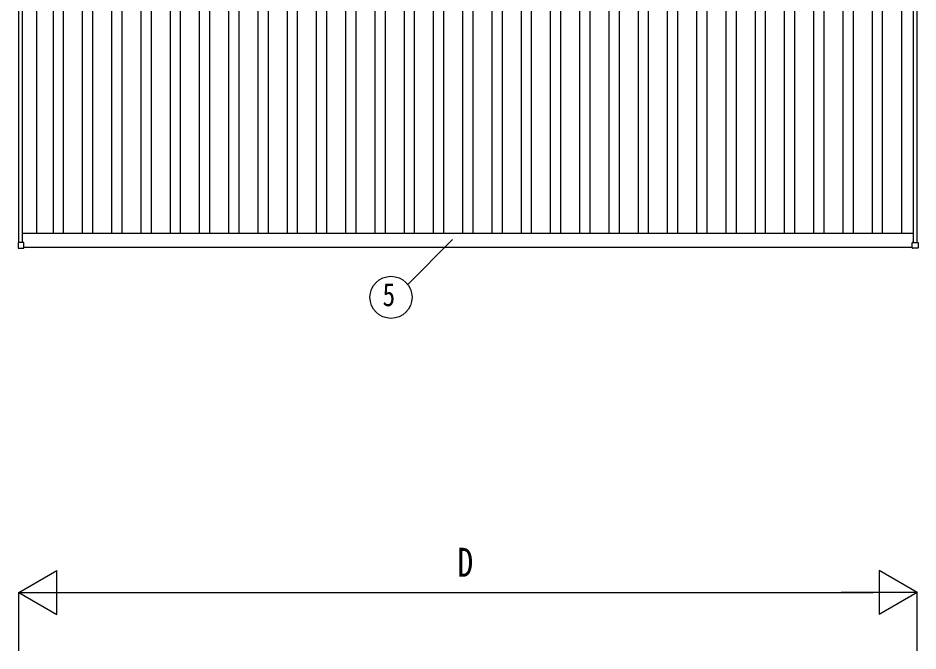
# Model space of a CAD drawing. Units: millimetres, scale not verified. Extents: x -12615 to 12615, y -8910 to 8910.
# Drawn here: x -10637 to -7560, y 203 to 2367 of the extents above; entities that cross this region are included whole.
import ezdxf
from ezdxf.enums import TextEntityAlignment as Align

# ---------------------------------------------------------------- set-up
doc = ezdxf.new("R2010")
doc.units = ezdxf.units.MM
doc.header["$LTSCALE"] = 40
for name, color, linetype in [('0-5_YKK_13', 4, 'Continuous'), ('0-6_YKK_A1', 4, 'Continuous'), ('0-7_YKK_D', 6, 'Continuous')]:
    doc.layers.add(name, color=color, linetype=linetype)
doc.styles.add('ＭＳ ゴシック', font='')
doc.styles.get('ＭＳ ゴシック').set_extended_font_data('MS Gothic')

msp = doc.modelspace()

# ---------------------------------------------------------------- linework, layer by layer
at = {"layer": '0-5_YKK_13'}
for p, q in [((-10617.74, 1599.92), (-10635.74, 1599.92)), ((-7579.14, 1599.92), (-7561.14, 1599.92)), ((-10636.74, 1598.92), (-10636.74, 1580.92)), ((-10635.74, 1579.92), (-10617.74, 1579.92)), ((-10616.74, 1580.92), (-10616.74, 1598.92)), ((-7580.14, 1580.92), (-7580.14, 1598.92)), ((-7561.14, 1579.92), (-7579.14, 1579.92)), ((-7560.14, 1598.92), (-7560.14, 1580.92))]:
    msp.add_line(p, q, dxfattribs=at)
for centre, start, end in [((-10635.74, 1598.92), 90, 180), ((-10617.74, 1598.92), 0, 90), ((-7579.14, 1598.92), 90, 180), ((-7561.14, 1598.92), 0, 90), ((-10635.74, 1580.92), 180, 270), ((-10617.74, 1580.92), 270, 0), ((-7579.14, 1580.92), 180, 270), ((-7561.14, 1580.92), 270, 0)]:
    msp.add_arc(centre, 1, start, end, dxfattribs=at)
at = {"layer": '0-6_YKK_A1'}
for p, q in [((-10633.44, 1599.92), (-10633.44, 6998.34)), ((-10621.44, 1599.92), (-10621.44, 6998.34)), ((-7575.44, 1599.88), (-7575.44, 6998.3)), ((-7563.44, 1599.88), (-7563.44, 6998.3)), ((-10571.94, 1631.2), (-10571.94, 6972.21)), ((-10515.94, 1631.2), (-10515.94, 6972.21)), ((-10480.94, 1631.2), (-10480.94, 6972.21)), ((-10315.94, 1631.2), (-10315.94, 6972.21)), ((-10280.94, 1631.2), (-10280.94, 6972.21)), ((-10115.94, 1631.2), (-10115.94, 6972.21)), ((-10080.94, 1631.2), (-10080.94, 6972.21)), ((-9915.94, 1631.2), (-9915.94, 6972.21)), ((-9880.94, 1631.2), (-9880.94, 6972.21)), ((-9715.94, 1631.2), (-9715.94, 6972.21)), ((-9680.94, 1631.2), (-9680.94, 6972.21)), ((-9515.94, 1631.2), (-9515.94, 6972.21)), ((-9480.94, 1631.2), (-9480.94, 6972.21)), ((-9315.94, 1631.2), (-9315.94, 6972.21)), ((-9280.94, 1631.2), (-9280.94, 6972.21)), ((-9115.94, 1631.2), (-9115.94, 6972.21)), ((-9080.94, 1631.2), (-9080.94, 6972.21)), ((-8915.94, 1631.2), (-8915.94, 6972.21)), ((-8880.94, 1631.2), (-8880.94, 6972.21)), ((-8715.94, 1631.2), (-8715.94, 6972.21)), ((-8680.94, 1631.2), (-8680.94, 6972.21)), ((-8515.94, 1631.2), (-8515.94, 6972.21)), ((-8480.94, 1631.2), (-8480.94, 6972.21)), ((-8315.94, 1631.2), (-8315.94, 6972.21)), ((-8280.94, 1631.2), (-8280.94, 6972.21)), ((-8115.94, 1631.2), (-8115.94, 6972.21)), ((-8080.94, 1631.2), (-8080.94, 6972.21)), ((-7915.94, 1631.2), (-7915.94, 6972.21)), ((-7880.94, 1631.2), (-7880.94, 6972.21)), ((-7715.94, 1631.2), (-7715.94, 6972.21)), ((-7680.94, 1631.2), (-7680.94, 6972.21)), ((-7615.94, 1631.2), (-7615.94, 6972.21)), ((-10415.94, 1631.2), (-10415.94, 2496.64)), ((-10380.94, 1631.2), (-10380.94, 2496.64)), ((-10215.94, 1631.2), (-10215.94, 2496.64)), ((-10180.94, 1631.2), (-10180.94, 2496.64)), ((-10015.94, 1631.2), (-10015.94, 2496.64)), ((-9980.94, 1631.2), (-9980.94, 2496.64)), ((-9815.94, 1631.2), (-9815.94, 2496.64)), ((-9780.94, 1631.2), (-9780.94, 2496.64)), ((-9615.94, 1631.2), (-9615.94, 2496.64)), ((-9580.94, 1631.2), (-9580.94, 2496.64)), ((-9415.94, 1631.2), (-9415.94, 2496.64)), ((-9380.94, 1631.2), (-9380.94, 2496.64)), ((-9215.94, 1631.2), (-9215.94, 2496.64)), ((-9180.94, 1631.2), (-9180.94, 2496.64)), ((-9015.94, 1631.2), (-9015.94, 2496.64)), ((-8980.94, 1631.2), (-8980.94, 2496.64)), ((-8815.94, 1631.2), (-8815.94, 2496.64)), ((-8780.94, 1631.2), (-8780.94, 2496.64)), ((-8615.94, 1631.2), (-8615.94, 2496.64)), ((-8580.94, 1631.2), (-8580.94, 2496.64)), ((-8415.94, 1631.2), (-8415.94, 2496.64)), ((-8380.94, 1631.2), (-8380.94, 2496.64)), ((-8215.94, 1631.2), (-8215.94, 2496.64)), ((-8180.94, 1631.2), (-8180.94, 2496.64)), ((-8015.94, 1631.2), (-8015.94, 2496.64)), ((-7980.94, 1631.2), (-7980.94, 2496.64)), ((-7815.94, 1631.2), (-7815.94, 2496.64)), ((-7780.94, 1631.2), (-7780.94, 2496.64)), ((-10621.44, 1631.2), (-7575.44, 1631.2)), ((-10616.74, 1583.22), (-7580.14, 1583.22))]:
    msp.add_line(p, q, dxfattribs=at)
at = {"layer": '0-7_YKK_D'}
for p, q in [((-9304.67, 1456.2), (-9151.34, 1609.54)), ((-10633.44, 403.45), (-10503.54, 478.45)), ((-10503.54, 328.45), (-10503.54, 478.45)), ((-7563.44, 403.45), (-7693.34, 478.45)), ((-7693.34, 478.45), (-7693.34, 328.45)), ((-10633.44, 203.45), (-10633.44, 404.45)), ((-10633.44, 403.45), (-10503.54, 328.45)), ((-10633.44, 403.45), (-10373.63, 403.45)), ((-10483.44, 403.45), (-7713.44, 403.45)), ((-7563.44, 403.45), (-7823.25, 403.45)), ((-7563.44, 403.45), (-7693.34, 328.45)), ((-7563.44, 203.45), (-7563.44, 404.45))]:
    msp.add_line(p, q, dxfattribs=at)
msp.add_circle((-9361.73, 1412.28), 72, dxfattribs=at)

# ---------------------------------------------------------------- texts
at = {"layer": '0-7_YKK_D', "style": 'ＭＳ ゴシック', "width": 0.8}
for s, height, p in [('5', 79.18, (-9390.53, 1358.28)), ('D', 98.97, (-9134.44, 427.45))]:
    msp.add_text(s, height=height, dxfattribs=at).set_placement(p, align=Align.BOTTOM_LEFT)

doc.saveas('drawing.dxf')
